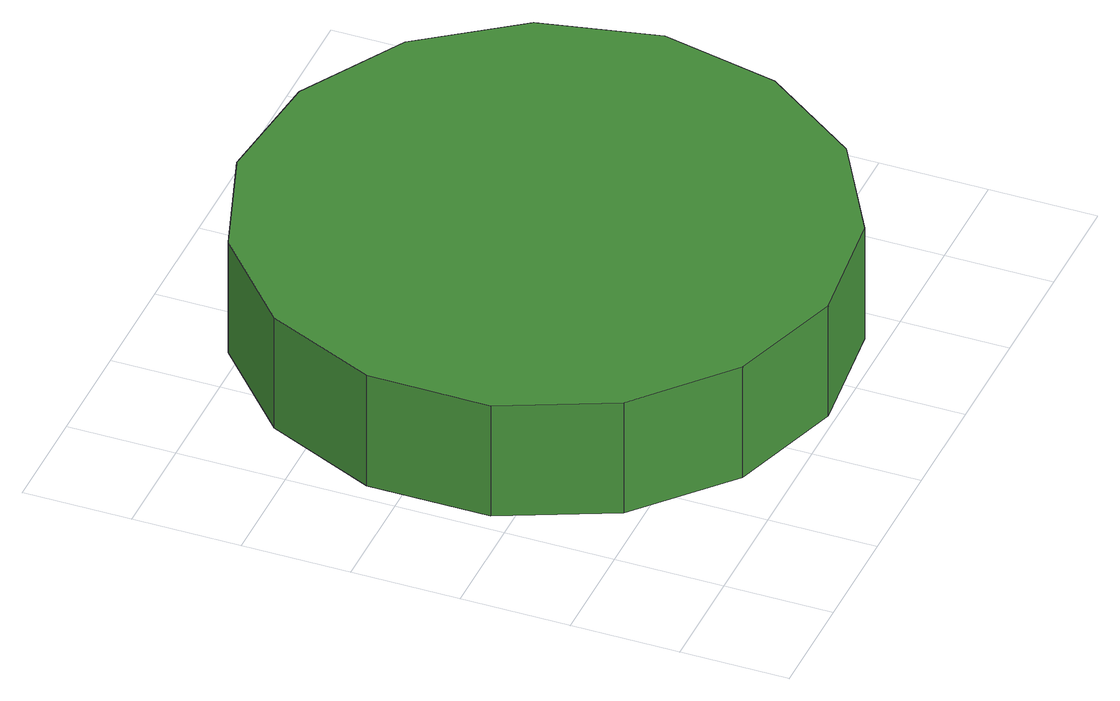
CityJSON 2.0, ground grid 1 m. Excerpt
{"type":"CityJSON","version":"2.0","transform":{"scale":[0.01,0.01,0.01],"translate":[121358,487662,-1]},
"CityObjects":{
"tree1":{"type":"SolitaryVegetationObject","attributes":{"function":"something"},"geometry":[{"type":"MultiSurface","lod":"1","boundaries":[[[0,1,2,3,4,5,6,7,8,9,10,11,12,13,14]],[[15,16,17,18,19,20,21,22,23,24,25,26,27,28,29]],[[0,29,28,1]],[[1,28,27,2]],[[2,27,26,3]],[[3,26,25,4]],[[4,25,24,5]],[[5,24,23,6]],[[6,23,22,7]],[[7,22,21,8]],[[8,21,20,9]],[[9,20,19,10]],[[10,19,18,11]],[[11,18,17,12]],[[12,17,16,13]],[[13,16,15,14]],[[14,15,29,0]]]}]}
},
"vertices":[
[555,277,193],[531,387,193],[465,478,193],[367,535,193],[255,547,193],[148,512,193],[64,436,193],[18,333,193],[18,220,193],[64,117,193],[148,42,193],[255,7,193],[367,19,193],[465,75,193],[531,167,193],[531,167,76],[465,75,76],[367,19,76],[255,7,76],[148,42,76],[64,117,76],[18,220,76],[18,333,76],[64,436,76],[148,512,76],[255,547,76],[367,535,76],[465,478,76],[531,387,76],[555,277,76]
]}
